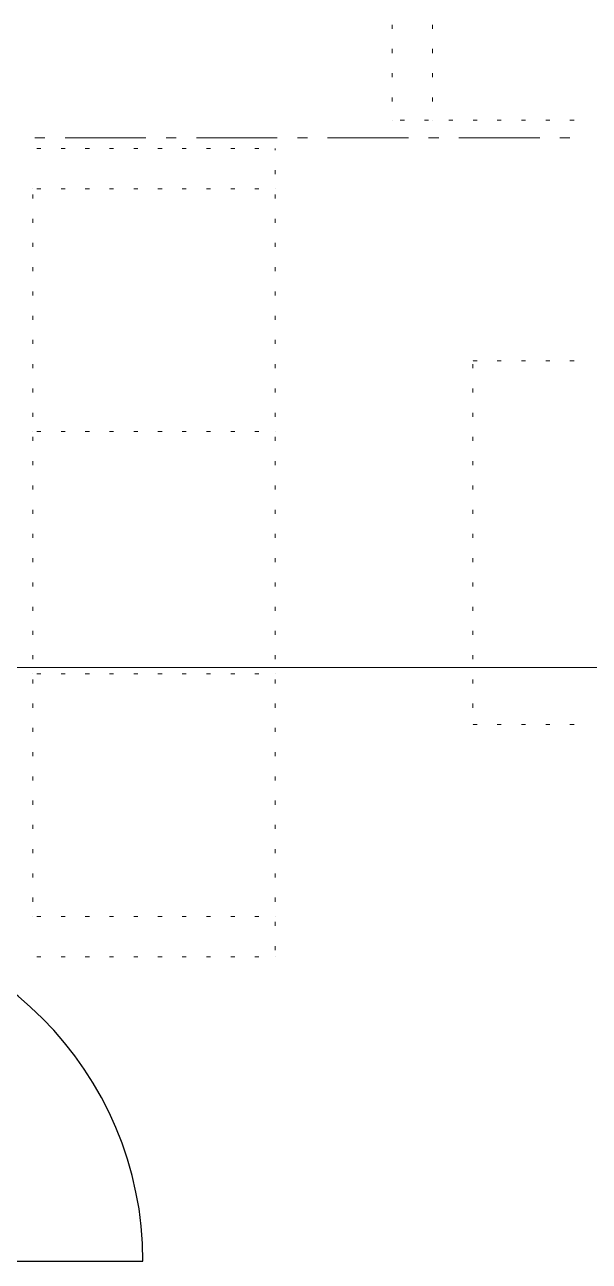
# Model space of a CAD drawing. Header units: millimetres. Extents: x 0 to 594, y 0 to 420.
# Drawn here: x 96.29 to 110.42, y 317.75 to 348.68 of the extents above; entities that cross this region are included whole.
import ezdxf

# ---------------------------------------------------------------- set-up
doc = ezdxf.new("R2010")
doc.units = ezdxf.units.MM
doc.header["$LTSCALE"] = 8
for name, color, linetype in [('PDF_Dvere', 7, 'Continuous'), ('PDF_Koty delkove', 7, 'Continuous'), ('PDF_Nabytek', 7, 'Continuous'), ('PDF_Osy hlavni', 7, 'Continuous')]:
    doc.layers.add(name, color=color, linetype=linetype)

msp = doc.modelspace()

# ---------------------------------------------------------------- linework, layer by layer
at = {"layer": 'PDF_Dvere', "lineweight": 25}
msp.add_lwpolyline([(90.654, 317.747), (99.247, 317.747, 0.414213), (90.654, 326.34)], format="xyb", dxfattribs=at)
at = {"layer": 'PDF_Koty delkove', "lineweight": 18}
msp.add_lwpolyline([(291.938, 332.6), (290.473, 332.6), (289.815, 332.6), (265.973, 332.6), (263.883, 332.6), (262.417, 332.6), (240.314, 332.6), (228.247, 332.6), (226.124, 332.6), (220.319, 332.6), (220.304, 332.6), (200.192, 332.6), (198.726, 332.6), (192.141, 332.6), (164.556, 332.6), (162.433, 332.6), (134.833, 332.6), (128.262, 332.6), (126.796, 332.6), (92.019, 332.6), (89.744, 332.6), (88.278, 332.6), (87.52, 332.6)], dxfattribs=at)
at = {"layer": 'PDF_Nabytek', "lineweight": 13}
for points in [[(105.484, 348.579), (105.484, 348.68)], [(106.495, 348.579), (106.495, 348.68)], [(105.484, 347.972), (105.484, 348.074)], [(106.495, 347.972), (106.495, 348.074)], [(105.484, 347.366), (105.484, 347.467)], [(106.495, 347.366), (106.495, 347.467)], [(105.484, 346.759), (105.484, 346.86)], [(106.495, 346.759), (106.495, 346.86)], [(105.484, 346.293), (105.484, 346.293)], [(105.484, 346.293), (105.484, 346.293)], [(105.79, 346.293), (105.689, 346.293)], [(106.397, 346.293), (106.296, 346.293)], [(106.495, 346.293), (106.495, 346.293)], [(107.003, 346.293), (106.902, 346.293)], [(107.61, 346.293), (107.509, 346.293)], [(108.217, 346.293), (108.115, 346.293)], [(108.823, 346.293), (108.722, 346.293)], [(109.43, 346.293), (109.329, 346.293)], [(110.036, 346.293), (109.935, 346.293)], [(96.692, 345.583), (96.59, 345.583)], [(97.298, 345.583), (97.197, 345.583)], [(97.905, 345.583), (97.804, 345.583)], [(98.511, 345.583), (98.41, 345.583)], [(99.118, 345.583), (99.017, 345.583)], [(99.724, 345.583), (99.623, 345.583)], [(100.331, 345.583), (100.23, 345.583)], [(100.938, 345.583), (100.836, 345.583)], [(101.544, 345.583), (101.443, 345.583)], [(102.151, 345.583), (102.05, 345.583)], [(102.555, 345.546), (102.555, 345.583)], [(102.555, 345.583), (102.555, 345.583)], [(102.555, 345.583), (102.555, 345.583)], [(102.555, 344.94), (102.555, 345.041)], [(96.49, 344.572), (96.49, 344.572)], [(96.49, 344.572), (96.49, 344.572)], [(96.49, 344.333), (96.49, 344.434)], [(96.692, 344.572), (96.59, 344.572)], [(97.298, 344.572), (97.197, 344.572)], [(97.905, 344.572), (97.804, 344.572)], [(98.511, 344.572), (98.41, 344.572)], [(99.118, 344.572), (99.017, 344.572)], [(99.724, 344.572), (99.623, 344.572)], [(100.331, 344.572), (100.23, 344.572)], [(100.938, 344.572), (100.836, 344.572)], [(101.544, 344.572), (101.443, 344.572)], [(102.151, 344.572), (102.05, 344.572)], [(102.555, 344.572), (102.555, 344.572)], [(102.555, 344.333), (102.555, 344.434)], [(96.49, 343.726), (96.49, 343.827)], [(102.555, 343.726), (102.555, 343.827)], [(96.49, 343.12), (96.49, 343.221)], [(102.555, 343.12), (102.555, 343.221)], [(96.49, 342.513), (96.49, 342.614)], [(102.555, 342.513), (102.555, 342.614)], [(96.49, 341.907), (96.49, 342.008)], [(102.555, 341.907), (102.555, 342.008)], [(96.49, 341.3), (96.49, 341.401)], [(102.555, 341.3), (102.555, 341.401)], [(96.49, 340.694), (96.49, 340.795)], [(102.555, 340.694), (102.555, 340.795)], [(107.506, 340.273), (107.506, 340.273)], [(107.506, 340.273), (107.506, 340.273)], [(107.61, 340.273), (107.509, 340.273)], [(108.217, 340.273), (108.115, 340.273)], [(108.823, 340.273), (108.722, 340.273)], [(109.43, 340.273), (109.329, 340.273)], [(110.036, 340.273), (109.935, 340.273)], [(96.49, 340.087), (96.49, 340.188)], [(102.555, 340.087), (102.555, 340.188)], [(107.506, 340.087), (107.506, 340.188)], [(96.49, 339.48), (96.49, 339.581)], [(102.555, 339.48), (102.555, 339.581)], [(107.506, 339.48), (107.506, 339.581)], [(96.49, 338.874), (96.49, 338.975)], [(102.555, 338.874), (102.555, 338.975)], [(107.506, 338.874), (107.506, 338.975)], [(96.49, 338.507), (96.49, 338.507)], [(96.692, 338.507), (96.59, 338.507)], [(97.298, 338.507), (97.197, 338.507)], [(97.905, 338.507), (97.804, 338.507)], [(98.511, 338.507), (98.41, 338.507)], [(99.118, 338.507), (99.017, 338.507)], [(99.724, 338.507), (99.623, 338.507)], [(100.331, 338.507), (100.23, 338.507)], [(100.938, 338.507), (100.836, 338.507)], [(101.544, 338.507), (101.443, 338.507)], [(102.151, 338.507), (102.05, 338.507)], [(102.555, 338.507), (102.555, 338.507)], [(96.49, 338.267), (96.49, 338.368)], [(102.555, 338.267), (102.555, 338.368)], [(107.506, 338.267), (107.506, 338.368)], [(96.49, 337.661), (96.49, 337.762)], [(102.555, 337.661), (102.555, 337.762)], [(107.506, 337.661), (107.506, 337.762)], [(96.49, 337.054), (96.49, 337.155)], [(102.555, 337.054), (102.555, 337.155)], [(107.506, 337.054), (107.506, 337.155)], [(96.49, 336.447), (96.49, 336.549)], [(102.555, 336.447), (102.555, 336.549)], [(107.506, 336.447), (107.506, 336.549)], [(96.49, 335.841), (96.49, 335.942)], [(102.555, 335.841), (102.555, 335.942)], [(107.506, 335.841), (107.506, 335.942)], [(96.49, 335.234), (96.49, 335.335)], [(102.555, 335.234), (102.555, 335.335)], [(107.506, 335.234), (107.506, 335.335)], [(96.49, 334.628), (96.49, 334.729)], [(102.555, 334.628), (102.555, 334.729)], [(107.506, 334.628), (107.506, 334.729)], [(96.49, 334.021), (96.49, 334.122)], [(102.555, 334.021), (102.555, 334.122)], [(107.506, 334.021), (107.506, 334.122)], [(96.49, 333.415), (96.49, 333.516)], [(102.555, 333.415), (102.555, 333.516)], [(107.506, 333.415), (107.506, 333.516)], [(96.49, 332.808), (96.49, 332.909)], [(102.555, 332.808), (102.555, 332.909)], [(107.506, 332.808), (107.506, 332.909)], [(96.49, 332.441), (96.49, 332.441)], [(96.49, 332.201), (96.49, 332.302)], [(96.692, 332.441), (96.59, 332.441)], [(97.298, 332.441), (97.197, 332.441)], [(97.905, 332.441), (97.804, 332.441)], [(98.511, 332.441), (98.41, 332.441)], [(99.118, 332.441), (99.017, 332.441)], [(99.724, 332.441), (99.623, 332.441)], [(100.331, 332.441), (100.23, 332.441)], [(100.938, 332.441), (100.836, 332.441)], [(101.544, 332.441), (101.443, 332.441)], [(102.151, 332.441), (102.05, 332.441)], [(102.555, 332.441), (102.555, 332.441)], [(102.555, 332.201), (102.555, 332.302)], [(107.506, 332.201), (107.506, 332.302)], [(96.49, 331.595), (96.49, 331.696)], [(102.555, 331.595), (102.555, 331.696)], [(107.506, 331.595), (107.506, 331.696)], [(96.49, 330.988), (96.49, 331.089)], [(102.555, 330.988), (102.555, 331.089)], [(107.506, 331.174), (107.506, 331.174)], [(107.506, 331.174), (107.506, 331.174)], [(107.61, 331.174), (107.509, 331.174)], [(108.217, 331.174), (108.115, 331.174)], [(108.823, 331.174), (108.722, 331.174)], [(109.43, 331.174), (109.329, 331.174)], [(110.036, 331.174), (109.935, 331.174)], [(96.49, 330.382), (96.49, 330.483)], [(102.555, 330.382), (102.555, 330.483)], [(96.49, 329.775), (96.49, 329.876)], [(102.555, 329.775), (102.555, 329.876)], [(96.49, 329.168), (96.49, 329.27)], [(102.555, 329.168), (102.555, 329.27)], [(96.49, 328.562), (96.49, 328.663)], [(102.555, 328.562), (102.555, 328.663)], [(96.49, 327.955), (96.49, 328.056)], [(102.555, 327.955), (102.555, 328.056)], [(96.49, 327.349), (96.49, 327.45)], [(102.555, 327.349), (102.555, 327.45)], [(96.49, 326.742), (96.49, 326.843)], [(102.555, 326.742), (102.555, 326.843)], [(96.49, 326.375), (96.49, 326.375)], [(96.49, 326.375), (96.49, 326.375)], [(96.692, 326.375), (96.59, 326.375)], [(97.298, 326.375), (97.197, 326.375)], [(97.905, 326.375), (97.804, 326.375)], [(98.511, 326.375), (98.41, 326.375)], [(99.118, 326.375), (99.017, 326.375)], [(99.724, 326.375), (99.623, 326.375)], [(100.331, 326.375), (100.23, 326.375)], [(100.938, 326.375), (100.836, 326.375)], [(101.544, 326.375), (101.443, 326.375)], [(102.151, 326.375), (102.05, 326.375)], [(102.555, 326.375), (102.555, 326.375)], [(102.555, 326.136), (102.555, 326.237)], [(102.555, 325.529), (102.555, 325.63)], [(96.692, 325.364), (96.59, 325.364)], [(97.298, 325.364), (97.197, 325.364)], [(97.905, 325.364), (97.804, 325.364)], [(98.511, 325.364), (98.41, 325.364)], [(99.118, 325.364), (99.017, 325.364)], [(99.724, 325.364), (99.623, 325.364)], [(100.331, 325.364), (100.23, 325.364)], [(100.938, 325.364), (100.836, 325.364)], [(101.544, 325.364), (101.443, 325.364)], [(102.151, 325.364), (102.05, 325.364)], [(102.555, 325.364), (102.555, 325.364)], [(102.555, 325.364), (102.555, 325.364)]]:
    msp.add_lwpolyline(points, dxfattribs=at)
at = {"layer": 'PDF_Osy hlavni', "lineweight": 18}
for points in [[(96.793, 345.852), (96.54, 345.852)], [(99.32, 345.852), (97.298, 345.852)], [(100.078, 345.852), (99.826, 345.852)], [(102.606, 345.852), (100.584, 345.852)], [(103.364, 345.852), (103.111, 345.852)], [(105.891, 345.852), (103.869, 345.852)], [(106.65, 345.852), (106.397, 345.852)], [(109.177, 345.852), (107.155, 345.852)], [(109.935, 345.852), (109.682, 345.852)]]:
    msp.add_lwpolyline(points, dxfattribs=at)

doc.saveas('drawing.dxf')
